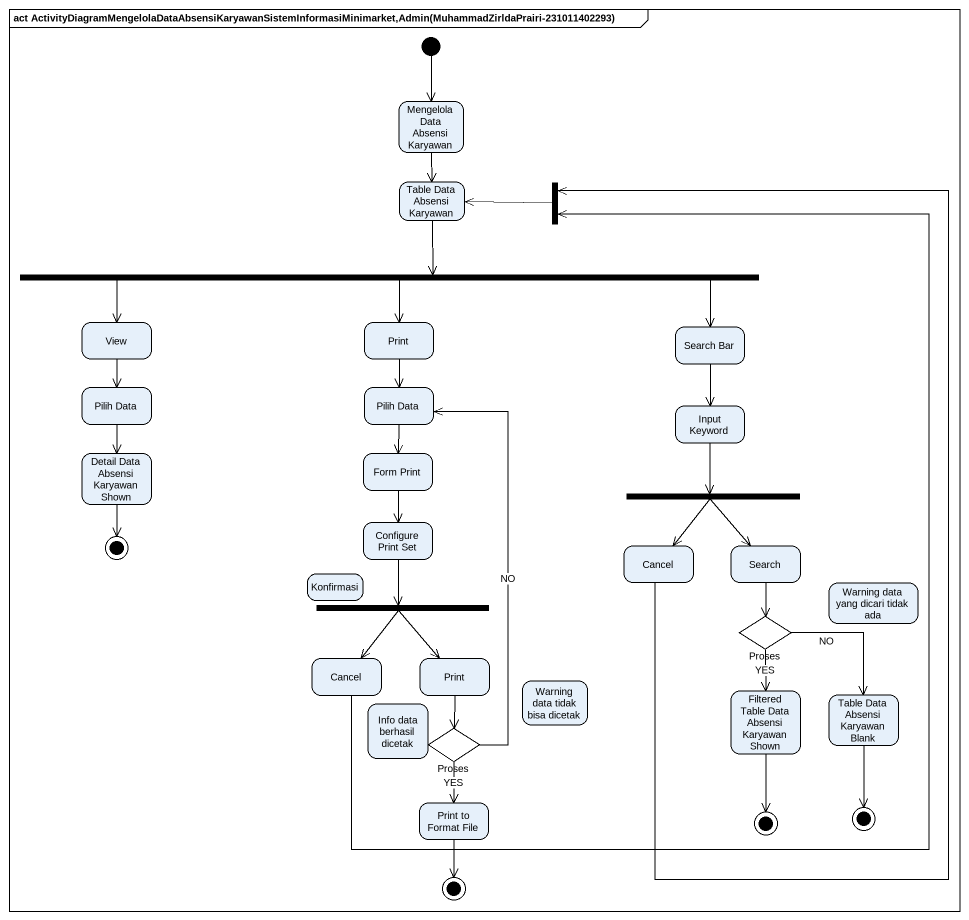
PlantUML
@startuml
mainframe act ActivityDiagramMengelolaDataAbsensiKaryawanSistemInformasiMinimarket,Admin(MuhammadZirldaPrairi-231011402293)
hide empty description
state "Mengelola Data Absensi Karyawan" as Mengelola_Data_Absensi
state "Table Data Absensi Karyawan" as Table_Data_Absensi_Karyawan
state fork1 <<join>>
state fork2 <<fork>>
state View
state Print
state "Search Bar" as Search_Bar
state "Pilih Data" as Pilih_Data
state "Pilih Data" as Pilih_Data_2
state "Input Keyword" as Input_Keyword
state "Detail Data Absensi Karyawan Shown" as Detail_Data_Absensi
state "Form Print" as Form_Print
state fork3 <<fork>>
state final1 <<end>>
state "Configure Print Set" as Configure_Print_Set
state Konfirmasi
state Cancel
state Search
state fork4 <<fork>>
state Proses <<choice>>
state "Warning data yang dicari tidak ada" as Warning_data_yang_dicari
state "Cancel" as Cancel_2
state "Print" as Print_2
state "Info data berhasil dicetak" as Info_data_berhasil_dicetak
state "Warning data tidak bisa dicetak" as Warning_data_tidak_bisa
state "Filtered Table Data Absensi Karyawan Shown" as Filtered_Table_Data_Absensi
state "Table Data Absensi Karyawan Blank" as Table_Data_Absensi_Karyawan_2
state "Proses" as Proses_2 <<choice>>
state "Print to Format File" as Print_to_Format_File
state final2 <<end>>
state final3 <<end>>
state final4 <<end>>
[*] --> Mengelola_Data_Absensi
Mengelola_Data_Absensi --> Table_Data_Absensi_Karyawan
Table_Data_Absensi_Karyawan --> fork2
fork1 -left-> Table_Data_Absensi_Karyawan
fork2 -left-> View
fork2 --> Print
fork2 -right-> Search_Bar
View --> Pilih_Data
Print --> Pilih_Data_2
Search_Bar --> Input_Keyword
Pilih_Data --> Detail_Data_Absensi
Pilih_Data_2 --> Form_Print
Input_Keyword --> fork3
Detail_Data_Absensi --> final1
Form_Print --> Configure_Print_Set
fork3 --> Cancel
fork3 --> Search
Configure_Print_Set --> fork4
Cancel -up-> fork1
Search --> Proses
fork4 --> Cancel_2
fork4 --> Print_2
Proses --> Filtered_Table_Data_Absensi : YES
Proses --> Table_Data_Absensi_Karyawan_2 : NO
Cancel_2 -up-> fork1
Print_2 --> Proses_2
Filtered_Table_Data_Absensi --> final2
Table_Data_Absensi_Karyawan_2 --> final3
Proses_2 -up-> Pilih_Data_2 : NO
Proses_2 --> Print_to_Format_File : YES
Print_to_Format_File --> final4
@enduml
